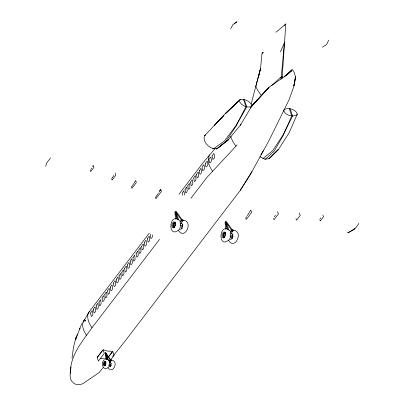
<?xml version="1.0" encoding="UTF-8"?>
<svg xmlns="http://www.w3.org/2000/svg" width="405" height="405" viewBox="0 0 405 405"><rect width="100%" height="100%" fill="white"/><g stroke="black" fill="none" stroke-linecap="round" stroke-linejoin="round"><path stroke-width="0.61" d="M105.594 365.153L104.738 365.867C103.488 364.783 104.029 362.126 105.568 361.569M105.103 365.406L104.87 365.366C103.918 364.541 104.328 362.505 105.508 362.08L105.943 362.272M109.765 363.052L109.193 366.019M173.826 227.104L173.558 227.721C172.454 225.985 173.006 222.861 175.061 222.112L174.975 222.811C173.36 223.393 172.793 226.182 174.104 227.311L174.763 227.271M180.807 224.142L180.017 228.202M224.233 237.365L224.051 238.049C222.345 236.571 223.079 232.926 225.19 232.166L225.104 232.865C223.494 233.447 222.927 236.231 224.233 237.365L224.552 237.421M230.936 234.196L230.151 238.256M276.013 32.238L285.778 23.986L282.138 78.216M80.114 328.202C78.631 330.743 77.441 336.029 75.76 339.213L75.532 339.932L75.973 337.142L76.677 335.639M70.435 373.445C69.883 355.58 82.129 341.693 91.783 328.025L159.514 239.39M284.467 42.014L281.04 79.248M262.035 53.05L260.476 69.058L258.461 77.395M71.047 366.991C70.293 372.154 68.541 379.09 73.366 382.933C76.013 385.221 79.957 385.15 82.934 383.601L98.962 372.691L103.179 367.659M72.039 358.126C72.9 350.791 73.816 343.729 76.408 336.919M107.431 359.306L105.189 352.851L105.472 352.72A0.587 0.37 -19.2 0 1 105.685 352.765L108.444 360.49M105.786 352.861L105.502 352.998A0.587 0.37 -19.2 0 1 105.285 352.952L105.189 352.851M45.8 166.344L46.347 163.412L50.569 157.889M184.356 195.124L184.558 194.142L183.759 190.76L182.26 193.155L182.574 195.271M284.057 44.347L284.416 42.889L280.427 51.835M251.176 104.019L260.486 68.592L255.793 86.523L257.539 90.062L261.195 95.291M104.738 365.867L104.87 365.366M105.74 362.121L105.872 361.619M82.995 322.339L89.13 311.86L149.192 233.255M328.698 40.136L326.627 44.479L322.375 47.142M150.64 234.1L150.204 235.421L150.802 238.317L151.237 238.459L152.346 237.011L152.31 234.875M230.658 28.75L232.809 24.715L236.986 21.743L234.242 23.642M104.47 365.664L104.667 365.214M223.687 237.775L223.955 237.158M297.305 114.109L296.936 114.878C292.764 117.359 285.064 115.293 283.667 110.428L284.042 109.659C288.213 107.178 295.908 109.244 297.305 114.109L289.048 132.896L278.513 149.374L269.047 158.735L264.662 159.221M79.441 329.143L82.038 323.382M239.573 100.05L239.254 100.744C240.55 105.285 247.242 108.429 251.545 106.469L251.864 105.771C250.568 101.235 243.876 98.091 239.573 100.05L225.565 113.602L240.297 99.569L226.248 112.458L214.453 125.337L218.771 120.811M250.619 210.362L250.781 210.038L251.728 212.286L246.25 219.454L245.688 218.128L246.675 216.599M105.907 363.599L105.928 364.303M275.39 215.182L274.387 216.832M320.264 218.715L320.719 217.865M92.603 166.571L93.317 165.255L93.879 167.422L90.695 171.588L90.33 170.181M263.326 150.66L260.987 154.639M358.764 223.428C356.602 228.025 352.289 230.992 347.662 232.834L350.76 231.215M209.618 154.953C206.418 160.132 209.284 166.764 212.595 171.188M76.98 335.107L77.588 334.039M219.637 119.905L223.955 115.374L204.576 135.705C201.791 142.317 211.653 151.217 218.006 148.048L228.192 139.902L240.322 125.251L251.545 106.469M90.872 169.376L91.596 168.115M133.179 184.513L133.559 183.85M158.213 193.469L158.39 193.16M240.322 125.251L241.005 124.102M155.748 197.174L157.884 193.96M84.554 319.302C80.701 324.066 83.389 330.951 86.564 335.34M89.383 311.521L88.214 313.414A23.293 13.223 37.4 0 0 90.836 326.071L92.041 327.691M112.646 356.608L125.489 340.575L240.378 190.228L251.93 171.553M248.432 213.845L250.305 210.863M240.378 190.228L250.356 174.484L269.031 140.505L289.13 99.676L294.329 84.934L295.513 76.965L294.354 72.89L293.407 70.921L292.213 69.513L286.532 75.33M113.82 175.37L111.714 178.671L112.079 180.073L115.769 175.244L115.207 173.077M133.858 183.389L135.351 181.096M159.033 192.167L160.648 189.692M247.308 215.622L248.26 214.159M173.269 227.271L173.603 226.76M104.262 365.335L104.505 364.961M223.403 237.325L223.737 236.814M132.85 185.004L131.539 186.963L131.893 188.325L136.288 182.574L135.726 180.407M282.088 77.158L282.29 76.874L281.323 76.682L271.649 85.673M180.038 222.082L181.774 219.662L182.933 219.895L183.161 220.553L180.493 224.046M109.092 361.711L110.474 359.782L111.319 359.949L111.486 360.43L109.588 362.915M230.172 232.136L231.908 229.716L233.062 229.949L233.295 230.607L230.627 234.1M97.149 357.534L103.067 349.763L104.313 353.337L98.39 361.088L97.149 357.534L102.632 350.33M179.096 194.122L204.019 161.514L215.045 148.67M190.952 198.253L206.672 177.684L237.117 144.934M179.871 222.158L181.774 219.662L182.007 220.32L180.483 222.32M109.335 361.27L110.474 359.782L110.641 360.263L109.502 361.751M109.674 361.118L114.119 355.301L112.737 351.332L107.36 351.074L103.067 349.763M110.18 361.442L111.319 359.949L110.211 361.371M230.384 231.716L231.908 229.716L232.136 230.374L230.232 232.87M179.415 229.336C167.113 240.691 168.829 210.347 179.947 221.014M229.544 239.39C217.242 250.741 218.958 220.401 230.075 231.063M159.616 190.811L160.421 189.849M284.523 25.373L285.778 23.986M250.295 107.907L269.117 87.166L283.758 77.061L291.894 70.617L284.583 76.469L291.878 69.979L290.112 71.761M251.515 106.576L269.117 87.166L251.794 105.508M227.266 140.879L228.192 139.902L216.913 148.741M286.578 75.325L288.345 73.543M173.082 226.673L173.461 226.299M223.211 236.722L223.59 236.353M104.126 364.9L104.399 364.627M232.652 230.951L232.774 230.658M104.323 359.868C99.812 362.561 103.467 371.922 108.226 367.492M111.071 360.642L110.57 360.592M216.23 149.278L225.899 141.472L236.171 125.98L245.982 106.616L243.491 99.463M262.875 158.633L272.55 150.822L282.822 135.336L292.628 115.972L290.137 108.818M204.576 135.705L205.674 135.012M173.001 225.965L173.401 225.757M223.135 236.019L223.53 235.811M104.065 364.384L104.358 364.232M212.686 148.797L213.673 148.716L224.284 141.122L235.74 125.909L246.802 106.834L244.316 99.686M173.036 225.195L173.426 225.17M223.17 235.249L223.56 235.224M104.095 363.822L104.379 363.801M280.781 77.988L281.176 78.023M105.933 354L105.421 353.899L105.943 359.341M183.156 220.178C194.03 220.801 184.7 241.066 178.397 230.243M233.285 230.232C244.164 230.855 234.829 251.12 228.526 240.297M174.975 222.811L175.573 223.074M225.104 232.865L225.423 232.921M182.007 220.32L183.161 220.553M232.136 230.374L233.295 230.607M180.124 225.58L182.564 226.066M230.865 235.756L233.305 236.242M229.949 236.768L232.389 237.259M105.887 353.98L105.447 353.909M112.144 360.273C119.207 361.695 112.246 375.101 108.008 367.507M110.641 360.263L111.486 360.43M108.899 364.9L111.274 365.376M100.334 358.496L106.804 359.063L112.737 351.332L106.814 359.088L106.257 357.499M223.322 234.475L223.676 234.632M173.188 224.421L173.542 224.578M104.201 363.255L104.46 363.371M259.833 156.664L263.422 158.593L265.503 159.109L274.195 151.131L283.232 135.432L291.732 115.845L289.241 108.692M107.74 359.392L109.137 360.764M111.081 360.409L106.145 353.388L105.69 353.297L110.216 360.091M223.575 233.746L223.869 234.075M173.441 223.692L173.735 224.021M105.629 353.57L106.145 353.388M235.938 146.109L233.093 142.079L231.174 137.983L230.804 136.323M226.334 221.469L232.384 230.075M225.271 221.211L232.035 230.825M176.2 211.415L182.25 220.021M175.142 211.162L181.551 220.269M223.909 233.113L224.127 233.589M173.78 223.059L173.998 223.535M104.637 362.262L104.794 362.607M322.825 215.131L323.534 216.812L320.35 220.978L319.737 219.52M299.3 213.101L300.247 215.344L296.556 220.173L295.944 218.72M277.476 211.724L278.422 213.967L274.023 219.723L273.426 218.31M226.091 221.981L228.911 230.075M225.271 221.965L227.888 229.483M175.962 211.926L178.58 219.444M175.137 211.916L177.76 219.429M160.82 189.368L161.382 191.535L155.905 198.708L155.576 197.427M224.314 232.617L224.436 233.209M174.18 222.563L174.302 223.155M104.93 361.898L105.016 362.333M225.95 223.079L226.506 228.744M225.033 222.289L225.712 229.21M175.816 213.03L176.372 218.69M174.899 212.235L175.583 219.161M106.09 354.618L106.566 359.458M224.75 232.293L224.77 232.961M174.616 222.239L174.636 222.907M105.244 361.66L105.259 362.151M105.604 365.512A1.691 0.906 -78.7 0 1 105.108 363.948A1.691 0.906 -78.7 0 1 105.994 362.298M109.492 362.814A2.207 1.185 -78.7 0 1 111.051 363.503A2.207 1.185 -78.7 0 1 110.251 366.505A2.207 1.185 -78.7 0 1 108.692 365.816M110.747 366.434A1.691 0.906 -78.7 0 1 110.459 365.021M110.54 364.591A1.691 0.906 -78.7 0 1 111.097 363.548M224.74 237.011A2.314 1.24 -78.7 0 1 225.767 233.164M225.585 235.072A0.592 0.319 -78.7 0 1 225.818 234.784M230.561 233.872A3.022 1.625 -78.7 0 1 232.647 234.601A3.022 1.625 -78.7 0 1 231.873 238.611A3.022 1.625 -78.7 0 1 229.65 238.575M232.278 238.828A2.314 1.24 -78.7 0 1 231.883 236.895M231.999 236.302A2.314 1.24 -78.7 0 1 233.093 234.632M232.47 231.017A0.689 0.577 -75 0 1 232.171 230.956M174.823 227.306A2.314 1.24 -78.7 0 1 174.479 225.074A2.314 1.24 -78.7 0 1 175.638 223.109M175.476 225.803A0.592 0.319 -78.7 0 1 175.598 224.795M180.433 223.818A3.022 1.625 -78.7 0 1 182.518 224.547A3.022 1.625 -78.7 0 1 181.739 228.557A3.022 1.625 -78.7 0 1 179.521 228.526M182.149 228.774A2.314 1.24 -78.7 0 1 181.754 226.84M181.865 226.248A2.314 1.24 -78.7 0 1 182.959 224.578M182.341 220.963A0.689 0.577 -75 0 1 182.042 220.902M262.951 52.356A190.937 102.526 -78.7 0 0 262.238 53.273A126.704 68.04 -78.7 0 0 263.397 52.26M84.883 321.084C85.789 321.211 85.536 318.487 84.883 321.084M203.988 164.992L204.56 168.272L204.312 169.244L203.047 170.662L202.611 170.52L202.065 167.245L202.485 166.258L203.69 164.881L203.988 164.992M205.325 163.488L205.902 166.769L206.388 166.926L207.659 165.508L207.907 164.536L207.309 161.251L206.995 161.129L205.325 163.488M208.899 159.464L209.506 162.749L209.993 162.906L211.268 161.489L211.511 160.517L210.883 157.226L210.57 157.105L209.309 158.527L208.899 159.464M212.038 155.925L212.676 159.221L213.167 159.373L214.437 157.955L214.685 156.983L214.027 153.687L213.713 153.566L212.038 155.925M90.634 313.065L91.186 316.335L91.621 316.482C93.666 315.024 92.532 312.736 92.38 310.777L92.127 310.67L91.019 312.118L90.634 313.065M93.398 309.45L93.945 312.721L94.38 312.868C96.43 311.404 95.296 309.121 95.145 307.162L94.891 307.056L93.783 308.504L93.398 309.45M96.157 305.831L96.709 309.106L97.144 309.253C99.195 307.79 98.061 305.507 97.909 303.548L97.656 303.441L96.547 304.889L96.157 305.831M98.921 302.216L99.473 305.492L99.908 305.633C101.954 304.175 100.82 301.892 100.668 299.928L100.415 299.822L98.921 302.216M102.065 298.105L102.612 301.381L103.047 301.522C105.097 300.065 103.963 297.781 103.812 295.817L103.558 295.711L102.45 297.164L102.065 298.105M104.824 294.491L105.376 297.766L105.811 297.908C107.862 296.45 106.728 294.167 106.576 292.202L106.323 292.096L105.214 293.549L104.824 294.491M107.588 290.876L108.14 294.151L108.575 294.293C110.621 292.835 109.487 290.552 109.335 288.588L109.087 288.481L107.978 289.934L107.588 290.876M110.352 287.261L110.899 290.537L111.34 290.679C113.385 289.221 112.251 286.932 112.099 284.973L111.846 284.867L110.352 287.261M113.491 283.151L114.043 286.421L114.478 286.568C116.529 285.105 115.395 282.822 115.243 280.862L114.99 280.756L113.881 282.204L113.491 283.151M116.255 279.536L116.807 282.806L117.242 282.953C119.293 281.49 118.159 279.207 118.002 277.248L117.754 277.142L116.255 279.536M119.019 275.916L119.571 279.192L120.007 279.334C122.052 277.876 120.918 275.592 120.766 273.628L120.513 273.522L119.019 275.916M121.783 272.302L122.33 275.577L122.766 275.719C124.816 274.261 123.682 271.978 123.53 270.014L123.277 269.907L121.783 272.302M124.629 268.576L125.18 271.846L125.616 271.993C127.666 270.53 126.532 268.247 126.38 266.287L126.127 266.181L125.018 267.629L124.629 268.576M127.393 264.956L127.945 268.231L128.38 268.378C130.43 266.915 129.296 264.632 129.144 262.673L128.891 262.567L127.783 264.014L127.393 264.956M130.157 261.341L130.709 264.617L131.144 264.759C133.189 263.301 132.055 261.017 131.903 259.053L131.65 258.947L130.542 260.4L130.157 261.341M132.921 257.727L133.468 261.002L133.903 261.144C135.953 259.686 134.819 257.403 134.668 255.439L134.414 255.332L132.921 257.727M136.06 253.616L136.612 256.892L137.047 257.033C139.097 255.575 137.963 253.292 137.811 251.328L137.558 251.221L136.06 253.616M138.824 250.001L139.376 253.277L139.811 253.419C141.856 251.961 140.722 249.677 140.57 247.713L140.317 247.607L138.824 250.001M141.588 246.387L142.135 249.662L142.57 249.804C144.62 248.346 143.486 246.058 143.335 244.099L143.081 243.992L141.588 246.387M144.347 242.772L144.899 246.043L145.334 246.189C147.385 244.726 146.251 242.443 146.099 240.484L145.846 240.378L144.737 241.826L144.347 242.772M147.491 238.661L148.043 241.932L148.478 242.079C150.523 240.616 149.389 238.332 149.237 236.373L148.984 236.267L147.876 237.715L147.491 238.661M185.024 189.54L185.576 192.815L186.011 192.957C188.062 191.499 186.928 189.216 186.771 187.252L186.523 187.145L185.024 189.54M187.788 185.925L188.34 189.201L188.776 189.343C190.821 187.885 189.687 185.601 189.535 183.637L189.282 183.531L188.173 184.984L187.788 185.925M190.633 182.204L191.18 185.48L191.621 185.622C193.666 184.164 192.532 181.875 192.38 179.916L192.127 179.81L191.018 181.258L190.633 182.204M193.772 178.094L194.324 181.364L194.759 181.511C196.81 180.048 195.676 177.765 195.524 175.805L195.271 175.699L194.162 177.147L193.772 178.094M196.536 174.474L197.088 177.749L197.524 177.896C199.574 176.433 198.44 174.15 198.283 172.191L198.035 172.084L196.926 173.532L196.536 174.474M199.3 170.859L199.852 174.135L200.288 174.277C202.333 172.819 201.199 170.535 201.047 168.571L200.794 168.465L199.3 170.859M295.513 76.965L293.848 85.825L295.513 76.965M278.513 149.374L269.047 158.735L278.513 149.374M354.937 228.587L351.661 230.769L354.937 228.587M105.194 365.072A2.207 1.185 -78.7 0 0 105.092 361.462A2.207 1.185 -78.7 0 0 103.285 364.227A2.207 1.185 -78.7 0 0 105.194 365.072M224.679 236.96A3.022 1.625 -78.7 0 0 224.537 232.024A3.022 1.625 -78.7 0 0 222.061 235.801A3.022 1.625 -78.7 0 0 224.679 236.96M174.545 226.906A3.022 1.625 -78.7 0 0 174.403 221.97A3.022 1.625 -78.7 0 0 171.933 225.747A3.022 1.625 -78.7 0 0 174.545 226.906"/></g></svg>
